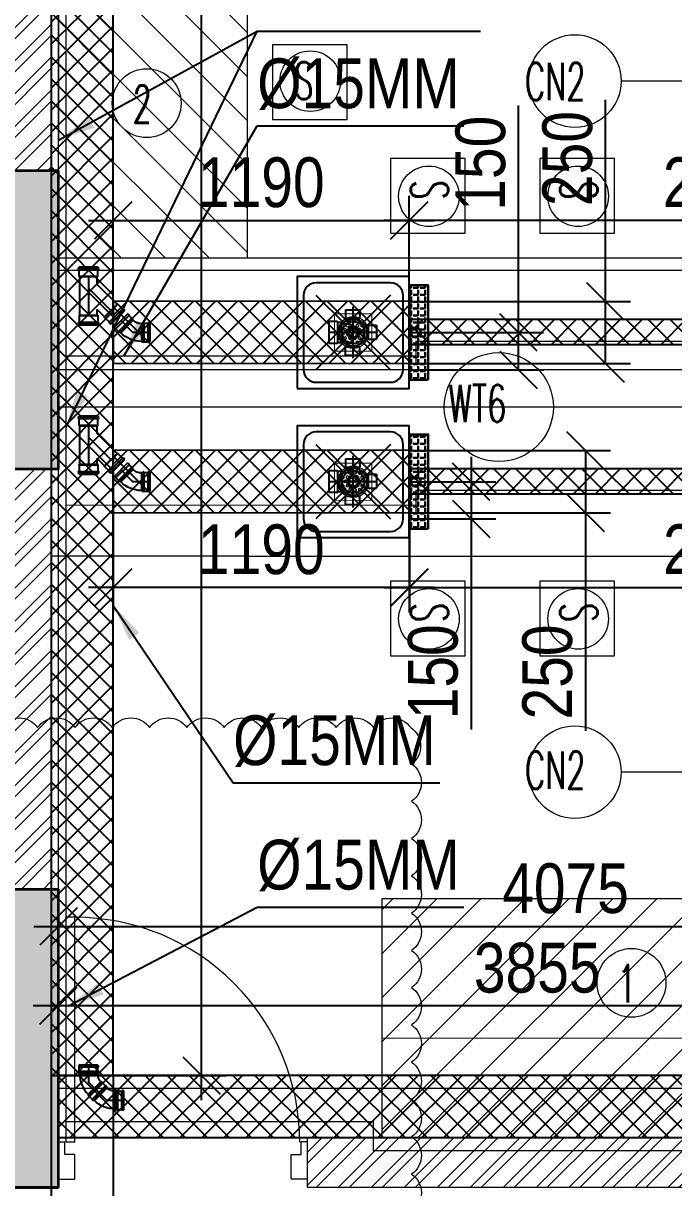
# Model space of a CAD drawing. Header units: inches. Extents: x 5899882 to 5988838, y -468923 to -96891.
# Drawn here: x 5953961 to 5956577, y -281297 to -276613 of the extents above; entities that cross this region are included whole.
import ezdxf

# ---------------------------------------------------------------- set-up
doc = ezdxf.new("R2010")
doc.units = ezdxf.units.IN
doc.header["$MEASUREMENT"] = 0
doc.linetypes.add('1', pattern=[0])
doc.layers.get('Defpoints').update_dxf_attribs({"color": 8})
for name, color, linetype in [('0- SLC ARCH LAYOUT', 7, 'Continuous'), ('0- SLC DIMENSION', 7, 'Continuous'), ('0-SLC RCC 2ND. FLOOR', 7, 'Continuous'), ('0-SLC-40 MM Waste water pipe', 3, 'Continuous'), ('0-SLC-75MM WASTE PIPE', 6, 'Continuous'), ('0-SLC-DOMESTIC LINE', 5, 'DOMESTIC_LINE'), ('0-SLC-Multi nahani trap', 6, 'Continuous'), ('0-SLC-Raised portion', 1, 'Continuous'), ('0-SLC-Toilet fixture', 5, 'Continuous'), ('A-WALL-PATT', 252, 'Continuous')]:
    doc.layers.add(name, color=color, linetype=linetype)
for name, color, linetype, lineweight in [('0-SLC-100 mm Multi nahani trap jali', 253, 'Continuous', 13), ('ARCL-HATCH-B', 8, 'Continuous', 5), ('ARLC-COL', 8, 'Continuous', 30), ('ARLC-DIMF', 8, 'Continuous', 5), ('ARLC-DOOR-W', 8, 'Continuous', 5), ('ARLC-FUR (NOMN)', 8, 'Continuous', 9), ('ARLC-FURN', 8, 'Continuous', 9), ('ARLC-GAS BURNER', 8, 'Continuous', 5), ('ARLC-HATCH-C', 8, 'Continuous', 5), ('ARLC-SINK', 8, 'Continuous', 9), ('ARLC-WALL', 8, 'Continuous', 15)]:
    doc.layers.add(name, color=color, linetype=linetype, lineweight=lineweight)
doc.styles.add('ARAIL', font='arial.ttf')
doc.styles.add('ARIAL', font='tahoma.ttf')
doc.styles.add('RS', font='simplex8.shx', dxfattribs={"width": 0.6, "height": 150})
doc.styles.get("Standard").update_dxf_attribs({"font": 'arial.ttf'})
doc.styles.add('swis cn bt', font='swissc.ttf')
doc.linetypes.add('DOMESTIC_LINE', pattern='A,0.5,-0.2,["DWS",ARIAL,S=0.1,R=0,X=-0.1,Y=-0.05],-0.25', length=0.95)
doc.dimstyles.new('dim-100', dxfattribs={"dimscale": 100, "dimtxt": 1.5, "dimasz": 1.2, "dimexe": 1.5, "dimexo": 1.5, "dimgap": 0.4, "dimtad": 0, "dimdec": 0, "dimdsep": 46, "dimtxsty": 'ARAIL', "dimblk": 'ARCHTICK', "dimcen": 2.5, "dimdle": 1.5, "dimclrd": 1, "dimclre": 252, "dimclrt": 4, "dimadec": 1, "dimazin": 0, "dimtfac": 1, "dimtdec": 0, "dimtmove": 2, "dimatfit": 3, "dimldrblk": 'ARCHTICK', "dimfxl": 1, "dimarcsym": 0})
doc.dimstyles.new('SLC', dxfattribs={"dimtxt": 200, "dimasz": 150, "dimexe": 100, "dimexo": 0, "dimgap": 50, "dimtad": 1, "dimdec": 0, "dimrnd": 5, "dimzin": 1, "dimdsep": 46, "dimtxsty": 'swis cn bt', "dimblk": 'OBLIQUE', "dimcen": 60, "dimdle": 100, "dimclrd": 256, "dimclre": 256, "dimclrt": 256, "dimazin": 0, "dimtfac": 1, "dimtdec": 0, "dimtofl": 0, "dimtmove": 0, "dimatfit": 3, "dimfxl": 0.18, "dimtolj": 1, "dimtzin": 0, "dimarcsym": 0})
pattern_1 = [(45, (-5806111.7, 109613.3), (-66.2912607, 66.2912607), []), (45, (-5806067.505, 109613.3), (-66.2912607, 66.2912607), [])]

# ---------------------------------------------------------------- blocks, each defined once
blk = doc.blocks.new('jjuj')
at = {"layer": 'ARLC-DOOR-W', "ltscale": 0.1}
for p, q in [((5733136.3, -29654.3), (5733136.3, -29679.3)), ((5733286.3, -29654.3), (5733286.3, -29719.3))]:
    blk.add_line(p, q, dxfattribs=at)
blk.add_lwpolyline([(5733286.3, -29719.3), (5733186.3, -29719.3), (5733186.3, -29679.3), (5733136.3, -29679.3)], dxfattribs=at)
blk = doc.blocks.new('A$7E4911111D1962')
at = {"layer": 'ARLC-DOOR-W', "ltscale": 0.5}
for p, q in [((29.8, 149.8), (29.8, 1053.8)), ((64.8, 149.8), (64.8, 1053.8)), ((64.8, 149.8), (29.8, 149.8))]:
    blk.add_line(p, q, dxfattribs=at)
at = {"layer": 'ARLC-DOOR-W', "ltscale": 0.1}
blk.add_line((64.8, 1053.8), (29.8, 1053.8), dxfattribs=at)
at = {"layer": 'ARLC-DOOR-W', "ltscale": 0.5}
blk.add_arc((66, 150.3), 903.4, 359.9697, 90.0733, dxfattribs=at)
at = {"layer": 'ARLC-DOOR-W', "ltscale": 0.5, "xscale": -1, "rotation": 89.99999999999987}
blk.add_blockref('jjuj', (-29654.3, 5733286.3), dxfattribs=at)
at = {"layer": 'ARLC-DOOR-W', "ltscale": 0.5, "rotation": 270.0000004268868}
blk.add_blockref('jjuj', (30654.3, 5733286.3), dxfattribs=at)
blk = doc.blocks.new('SINK1')
at = {"color": 0}
for p, q in [((5972703.3, -133859.2), (5972821.5, -133977.3)), ((5972885.1, -133977.3), (5973003.3, -133859.2)), ((5972703.3, -134159.2), (5972821.5, -134041)), ((5972885.1, -134041), (5973003.3, -134159.2))]:
    blk.add_line(p, q, dxfattribs=at)
blk.add_lwpolyline([(5973078.3, -134234.2), (5973078.3, -133784.2), (5972628.3, -133784.2), (5972628.3, -134234.2)], close=True, dxfattribs=at)
blk.add_lwpolyline([(5973053.3, -134159.2), (5973053.3, -133859.2, 0.414214), (5973003.3, -133809.2), (5972703.3, -133809.2, 0.414214), (5972653.3, -133859.2), (5972653.3, -134159.2, 0.414214), (5972703.3, -134209.2), (5973003.3, -134209.2, 0.414214)], format="xyb", close=True, dxfattribs=at)
for radius in [45, 25]:
    blk.add_circle((5972853.3, -134009.2), radius, dxfattribs=at)
blk = doc.blocks.new('_ArchTick')
at = {"color": 0, "linetype": 'ByBlock', "const_width": 0.15}
blk.add_lwpolyline([(-0.5, -0.5), (0.5, 0.5)], dxfattribs=at)
blk = doc.blocks.new('FD COVER')
at = {"layer": '0-SLC-100 mm Multi nahani trap jali'}
h = blk.add_hatch(color=1, dxfattribs=at)
h.paths.add_polyline_path([(52.4, 0, 1), (-52.4, 0, 1)])
h.paths.add_polyline_path([(-49.7, 0, -1), (49.7, 0, -1)], flags=16)
h = blk.add_hatch(dxfattribs=at)
h.set_pattern_fill('HEX', color=1, scale=45.193777, style=0)
h.set_pattern_definition([(0, (-4759.384, 4380.386), (0, 9.78474), [5.649222, -11.298444]), (120, (-4759.384, 4380.386), (-8.473833, -4.89237), [5.649222, -11.298444]), (60, (-4753.735, 4380.386), (-8.473833, 4.89237), [5.649222, -11.298444])])
h.paths.add_polyline_path([(-49.7, 0, 1), (49.7, 0, 1)])
at = {"layer": '0-SLC-100 mm Multi nahani trap jali', "color": 1, "ltscale": 3}
for p, q in [((-75, 75), (-44.2, 44.2)), ((75, 75), (44.2, 44.2)), ((-44.2, -44.2), (-75, -75)), ((44.2, -44.2), (75, -75))]:
    blk.add_line(p, q, dxfattribs=at)
at = {"layer": '0-SLC-100 mm Multi nahani trap jali', "color": 1, "ltscale": 3, "const_width": 3.75}
blk.add_lwpolyline([(-75, -75), (75, -75), (75, 75), (-75, 75)], close=True, dxfattribs=at)
at = {"layer": '0-SLC-100 mm Multi nahani trap jali', "color": 1, "ltscale": 3}
blk.add_circle((0, 0), 62.5, dxfattribs=at)
blk = doc.blocks.new('A$C52224D05')
at = {"layer": '0-SLC-Multi nahani trap', "linetype": 'Continuous'}
h = blk.add_hatch(color=256, dxfattribs=at)
h.paths.add_polyline_path([(58.1, 0, 1), (-57.9, 0, 1)])
h.paths.add_polyline_path([(-54.9, 0, -1), (55.1, 0, -1)], flags=16)
for p, q in [((0, 103.7), (0, -103.7)), ((-25.9, 91.4), (-25.9, 77.8)), ((31.1, 91.4), (-25.9, 91.4)), ((-25.9, 77.8), (-25.9, 60.2)), ((28.7, 57.9), (-23.6, 57.9)), ((-22.4, 57.9), (-22.4, 50.2)), ((27.6, 57.9), (27.6, 47.6)), ((31.1, 91.4), (31.1, 77.8)), ((31.1, 77.8), (31.1, 60.2)), ((-96.3, 0), (95.2, 0)), ((-78.2, 26.7), (-93.7, 26.7)), ((-93.7, -30.2), (-93.7, 26.7)), ((-62.6, 26.7), (-78.2, 26.7)), ((-60.3, -27.9), (-60.3, 24.4)), ((-60.3, 23.3), (-50.5, 23.3)), ((41.1, 41), (63, 41)), ((63, -41.5), (63, 41.5)), ((65.5, 44), (74, 44)), ((74, 44), (97.8, 44)), ((97.8, -44), (97.8, 44)), ((-78.2, -30.2), (-93.7, -30.2)), ((-62.6, -30.2), (-77.7, -30.2)), ((-60.3, -26.7), (-50.5, -26.7)), ((41.1, -41), (63, -41)), ((65.5, -44), (74, -44)), ((74, -44), (97.8, -44)), ((-25.9, -77.8), (-25.9, -60.2)), ((-25.9, -91.4), (-25.9, -77.8)), ((31.1, -91.4), (-25.9, -91.4)), ((28.7, -57.9), (-23.6, -57.9)), ((-22.4, -57.9), (-22.4, -50.2)), ((27.6, -57.9), (27.6, -47.6)), ((31.1, -77.8), (31.1, -60.2)), ((31.1, -91.4), (31.1, -77.8))]:
    blk.add_line(p, q, dxfattribs=at)
blk.add_circle((0.1, 0), 55, dxfattribs=at)
for centre, radius, start, end in [((-23.6, 60.2), 2.33, 180, 270), ((28.7, 60.2), 2.33, 270, 0), ((-62.6, 24.4), 2.33, 0, 90), ((65.5, 41.5), 2.5, 90, 180), ((-62.6, -27.9), 2.33, 270, 0), ((65.5, -41.5), 2.5, 180, 270), ((-23.6, -60.2), 2.33, 90, 180), ((28.7, -60.2), 2.33, 0, 90)]:
    blk.add_arc(centre, radius, start, end, dxfattribs=at)
blk = doc.blocks.new('A$C23A5667F')
at = {"color": 0}
for p, q in [((-192.7, 122), (-122, 192.7)), ((-190.9, 117.9), (-117.9, 190.9)), ((-119, 189.7), (-122, 192.7)), ((-110.8, 187.4), (-114.3, 190.9)), ((-183.9, 110.8), (-110.8, 183.9)), ((-157.3, 86.6), (-86.6, 157.3)), ((-153.8, 86.6), (-86.6, 153.8)), ((-86.9, 157.6), (-112, 182.7)), ((-86.6, 157), (-86.6, 153.8)), ((-86.6, 153.8), (19.7, 47.5)), ((-189.7, 119), (-192.7, 122)), ((-187.4, 110.8), (-190.9, 114.3)), ((-157.6, 86.9), (-182.7, 112)), ((-157, 86.6), (-153.8, 86.6)), ((-153.8, 86.6), (-114.7, 47.5)), ((-193.3, 50), (-197.5, 50)), ((-197.5, -50), (-197.5, 50)), ((-193.3, -51.7), (-193.3, 51.7)), ((-185.8, 54.2), (-190.8, 54.2)), ((-183.3, -51.7), (-183.3, 51.7)), ((-147.8, 50), (-183.3, 50)), ((-147.5, -50), (-147.5, 50)), ((-147.3, 49.8), (-145, 47.5)), ((-145, -47.5), (-145, 47.5)), ((63.4, 49.8), (61.2, 47.5)), ((61.2, -47.5), (61.2, 47.5)), ((63.7, -50), (63.7, 50)), ((64, 50), (99.5, 50)), ((99.5, -51.7), (99.5, 51.7)), ((102, 54.2), (107, 54.2)), ((109.5, -51.7), (109.5, 51.7)), ((109.5, 50), (113.7, 50)), ((113.7, -50), (113.7, 50)), ((-193.3, -50), (-197.5, -50)), ((-185.8, -54.2), (-190.8, -54.2)), ((-147.8, -50), (-183.3, -50)), ((-147.3, -49.8), (-145, -47.5)), ((63.4, -49.8), (61.2, -47.5)), ((64, -50), (99.5, -50)), ((102, -54.2), (107, -54.2)), ((109.5, -50), (113.7, -50))]:
    blk.add_line(p, q, dxfattribs=at)
at = {"color": 8}
for points in [[(-120.2, 120.2), (0, 0)], [(61.2, 0), (-145, 0)]]:
    blk.add_lwpolyline(points, dxfattribs=at)
at = {"color": 0}
for points in [[(-145, 47.5), (-114.7, 47.5)], [(19.7, 47.5), (61.2, 47.5)], [(61.2, -47.5), (-145, -47.5)]]:
    blk.add_lwpolyline(points, dxfattribs=at)
for centre, radius, start, end in [((-116.1, 189.2), 2.5, 45, 135), ((-112.6, 185.6), 2.5, 315, 45), ((-87.5, 157), 0.833, 0, 45), ((-189.2, 116.1), 2.5, 135, 225), ((-185.6, 112.6), 2.5, 225, 315), ((-157, 87.5), 0.833, 225, 270), ((-190.8, 51.7), 2.5, 90, 180), ((-185.8, 51.7), 2.5, 0, 90), ((-147.8, 49.2), 0.833, 45, 90), ((64, 49.2), 0.833, 90, 135), ((102, 51.7), 2.5, 90, 180), ((107, 51.7), 2.5, 0, 90), ((-190.8, -51.7), 2.5, 180, 270), ((-185.8, -51.7), 2.5, 270, 0), ((-147.8, -49.2), 0.833, 270, 315), ((64, -49.2), 0.833, 225, 270), ((102, -51.7), 2.5, 180, 270), ((107, -51.7), 2.5, 270, 0)]:
    blk.add_arc(centre, radius, start, end, dxfattribs=at)
blk = doc.blocks.new('1248')
at = {"color": 0}
for p, q in [((-21.4, 74.3), (-74.3, 21.4)), ((-15.6, 68.6), (-68.6, 15.6)), ((-57.9, 4.9), (-4.9, 57.9)), ((-1.5, 54.5), (-54.5, 1.5)), ((-52.1, -0.9), (1, 52.1)), ((-52.1, -0.9), (1, 52.1)), ((0.8, 49.3), (-49.3, -0.8)), ((-21.4, 74.3), (-19.5, 75)), ((-19.5, 75), (-15, 70.5)), ((-15.6, 68.6), (-15, 70.5)), ((-4.9, 57.9), (-15.6, 68.6)), ((-4.9, 57.9), (-3, 58.5)), ((-3, 58.5), (-0.9, 56.5)), ((-1.5, 54.5), (-0.9, 56.5)), ((1, 52.1), (-1.5, 54.5)), ((0.8, 49.3), (1, 52.1)), ((-74.3, 21.4), (-75, 19.5)), ((-75, 19.5), (-70.6, 15)), ((-68.6, 15.6), (-70.6, 15)), ((-57.9, 4.9), (-68.6, 15.6)), ((-57.9, 4.9), (-58.5, 3)), ((-58.5, 3), (-56.5, 0.9)), ((-54.5, 1.5), (-56.5, 0.9)), ((-52.1, -0.9), (-54.5, 1.5)), ((34.2, -35.4), (34.3, 35.4)), ((34.3, 35.4), (36.2, 37.5)), ((36.2, 37.5), (39.6, 37.5)), ((36.2, 37.5), (36.2, -37.5)), ((36.2, 37.5), (36.2, -37.5)), ((39.6, 37.5), (40.5, 39.3)), ((39.6, -37.5), (39.6, 37.5)), ((43.5, 39.3), (40.5, 39.3)), ((44.4, 37.5), (43.5, 39.3)), ((44.4, 37.5), (59.5, 37.5)), ((44.4, 37.5), (44.4, -37.5)), ((59.5, 37.5), (60.5, 39.3)), ((59.5, -37.5), (59.5, 37.5)), ((66.8, 39.3), (60.5, 39.3)), ((66.8, 39.3), (67.8, 37.5)), ((67.8, -37.5), (67.8, 37.5)), ((-49.3, -0.8), (-52.1, -0.9)), ((34.2, -35.4), (36.2, -37.5)), ((36.2, -37.5), (39.6, -37.5)), ((39.6, -37.5), (40.5, -39.3)), ((43.5, -39.3), (40.5, -39.3)), ((44.4, -37.5), (43.5, -39.3)), ((44.4, -37.5), (59.5, -37.5)), ((59.5, -37.5), (60.5, -39.3)), ((66.8, -39.3), (60.5, -39.3)), ((67.8, -37.5), (66.8, -39.3))]:
    blk.add_line(p, q, dxfattribs=at)
at = {"color": 8}
blk.add_lwpolyline([(-47.9, 47.9), (0, 0), (67.8, 0)], dxfattribs=at)
at = {"color": 0}
for major_axis, start_param, end_param in [((0, 47.3), 2.356166, 3.141564), ((0, 118.1), 2.356191, 3.14159)]:
    blk.add_ellipse((34.3, 82.7), major_axis=major_axis, ratio=1, start_param=start_param, end_param=end_param, dxfattribs=at)
blk = doc.blocks.new('A$C77C3199A')
at = {"layer": 'ARLC-HATCH-C', "ltscale": 0.1}
for points in [[(8685, -4360), (8685, -3160), (8915, -3160), (8915, -4360)], [(8915, -7250), (8915, -7050), (8915, -6050), (8715, -6050), (8685, -6050), (8685, -7250)]]:
    blk.add_hatch(color=0, dxfattribs=at).paths.add_polyline_path(points)
at = {"layer": 'ARLC-COL', "color": 0}
for points in [[(8915, -3160), (8915, -4360), (8685, -4360), (8685, -3160)], [(8915, -6050), (8915, -7250), (8685, -7250), (8685, -6050)]]:
    blk.add_lwpolyline(points, close=True, dxfattribs=at)
at = {"layer": 'ARLC-WALL', "color": 30, "ltscale": 0.1}
for p, q in [((8915, -1020), (8915, -3160)), ((8915, -4360), (8915, -6050))]:
    blk.add_line(p, q, dxfattribs=at)
at = {"layer": 'ARLC-WALL', "color": 30}
for p, q in [((17400, -3560), (8915, -3560)), ((17400, -3960), (8915, -3960)), ((8915, -6850), (17400, -6850))]:
    blk.add_line(p, q, dxfattribs=at)
blk = doc.blocks.new('_OBLIQUE')
at = {"color": 0, "linetype": 'ByBlock'}
blk.add_line((-0.5, -0.5), (0.5, 0.5), dxfattribs=at)
blk = doc.blocks.new('*D312')
at = {"layer": '0- SLC DIMENSION', "lineweight": -2, "transparency": 16777216}
for p, q in [((5954103.3, -280845), (5954103.3, -280145.5)), ((5958180.2, -280845), (5958180.2, -280145.5)), ((5954003.3, -280245.5), (5958280.2, -280245.5))]:
    blk.add_line(p, q, dxfattribs=at)
at = {"layer": 'Defpoints', "color": 0, "transparency": 16777216}
for p in [(5958180.2, -280245.5), (5954103.3, -280845), (5958180.2, -280845)]:
    blk.add_point(p, dxfattribs=at)
at = {"layer": '0- SLC DIMENSION', "lineweight": -2, "transparency": 16777216, "xscale": 150, "yscale": 150, "zscale": 150, "rotation": 180}
blk.add_blockref('_OBLIQUE', (5954103.3, -280245.5), dxfattribs=at)
at = {"layer": '0- SLC DIMENSION', "lineweight": -2, "transparency": 16777216, "xscale": 150, "yscale": 150, "zscale": 150}
blk.add_blockref('_OBLIQUE', (5958180.2, -280245.5), dxfattribs=at)
at = {"layer": '0- SLC DIMENSION', "transparency": 16777216, "insert": (5956141.7, -280093), "char_height": 200, "attachment_point": 5, "style": 'swis cn bt'}
blk.add_mtext('\\A1;4075', dxfattribs=at)
blk = doc.blocks.new('*D313')
at = {"layer": '0- SLC DIMENSION', "lineweight": -2, "transparency": 16777216}
for p, q in [((5954101.1, -280945), (5954101.1, -280465.5)), ((5957954.5, -280945), (5957954.5, -280465.5)), ((5958054.5, -280565.5), (5954001.1, -280565.5))]:
    blk.add_line(p, q, dxfattribs=at)
at = {"layer": 'Defpoints', "color": 0, "transparency": 16777216}
for p in [(5954101.1, -280565.5), (5954101.1, -280945), (5957954.5, -280945)]:
    blk.add_point(p, dxfattribs=at)
at = {"layer": '0- SLC DIMENSION', "lineweight": -2, "transparency": 16777216, "xscale": 150, "yscale": 150, "zscale": 150, "rotation": 180}
blk.add_blockref('_OBLIQUE', (5954101.1, -280565.5), dxfattribs=at)
at = {"layer": '0- SLC DIMENSION', "lineweight": -2, "transparency": 16777216, "xscale": 150, "yscale": 150, "zscale": 150}
blk.add_blockref('_OBLIQUE', (5957954.5, -280565.5), dxfattribs=at)
at = {"layer": '0- SLC DIMENSION', "transparency": 16777216, "insert": (5956027.8, -280412.8), "char_height": 200, "attachment_point": 5, "style": 'swis cn bt'}
blk.add_mtext('\\A1;3855', dxfattribs=at)
blk = doc.blocks.new('*D316')
at = {"layer": '0- SLC DIMENSION', "lineweight": -2, "transparency": 16777216}
for p, q in [((5955513.3, -278331.5), (5956322, -278331.5)), ((5956222, -278331.5), (5956222, -278681.5)), ((5955513.3, -278581.5), (5956322, -278581.5)), ((5956222, -278581.5), (5956222, -279458.2))]:
    blk.add_line(p, q, dxfattribs=at)
at = {"layer": 'Defpoints', "color": 0, "transparency": 16777216}
for p in [(5955513.3, -278331.5), (5956222, -278331.5), (5955513.3, -278581.5)]:
    blk.add_point(p, dxfattribs=at)
at = {"layer": '0- SLC DIMENSION', "lineweight": -2, "transparency": 16777216, "xscale": 150, "yscale": 150, "zscale": 150}
for p, rotation in [((5956222, -278331.5), 90), ((5956222, -278581.5), 270)]:
    blk.add_blockref('_OBLIQUE', p, dxfattribs=dict(at, rotation=rotation))
at = {"layer": '0- SLC DIMENSION', "transparency": 16777216, "insert": (5956069.2, -279222), "char_height": 200, "attachment_point": 5, "rotation": 90, "style": 'swis cn bt'}
blk.add_mtext('\\A1;250', dxfattribs=at)
blk = doc.blocks.new('*D317')
at = {"layer": '0- SLC DIMENSION', "lineweight": -2, "transparency": 16777216}
for p, q in [((5955513.7, -278504.7), (5955513.7, -278982.3)), ((5958063.7, -278504.7), (5958063.7, -278982.3)), ((5955413.7, -278882.3), (5958163.7, -278882.3))]:
    blk.add_line(p, q, dxfattribs=at)
at = {"layer": 'Defpoints', "color": 0, "transparency": 16777216}
for p in [(5955513.7, -278504.7), (5958063.7, -278504.7), (5958063.7, -278882.3)]:
    blk.add_point(p, dxfattribs=at)
at = {"layer": '0- SLC DIMENSION', "lineweight": -2, "transparency": 16777216, "xscale": 150, "yscale": 150, "zscale": 150, "rotation": 180}
blk.add_blockref('_OBLIQUE', (5955513.7, -278882.3), dxfattribs=at)
at = {"layer": '0- SLC DIMENSION', "lineweight": -2, "transparency": 16777216, "xscale": 150, "yscale": 150, "zscale": 150}
blk.add_blockref('_OBLIQUE', (5958063.7, -278882.3), dxfattribs=at)
at = {"layer": '0- SLC DIMENSION', "transparency": 16777216, "insert": (5956788.7, -278729.6), "char_height": 200, "attachment_point": 5, "style": 'swis cn bt'}
blk.add_mtext('\\A1;2550', dxfattribs=at)
blk = doc.blocks.new('*D318')
at = {"layer": '0- SLC DIMENSION', "lineweight": -2, "transparency": 16777216}
for p, q in [((5954323.3, -278579.8), (5954323.3, -278982.3)), ((5955513.3, -278581.5), (5955513.3, -278982.3)), ((5955613.3, -278882.3), (5954223.3, -278882.3))]:
    blk.add_line(p, q, dxfattribs=at)
at = {"layer": 'Defpoints', "color": 0, "transparency": 16777216}
for p in [(5954323.3, -278579.8), (5955513.3, -278581.5), (5954323.3, -278882.3)]:
    blk.add_point(p, dxfattribs=at)
at = {"layer": '0- SLC DIMENSION', "lineweight": -2, "transparency": 16777216, "xscale": 150, "yscale": 150, "zscale": 150, "rotation": 180}
blk.add_blockref('_OBLIQUE', (5954323.3, -278882.3), dxfattribs=at)
at = {"layer": '0- SLC DIMENSION', "lineweight": -2, "transparency": 16777216, "xscale": 150, "yscale": 150, "zscale": 150}
blk.add_blockref('_OBLIQUE', (5955513.3, -278882.3), dxfattribs=at)
at = {"layer": '0- SLC DIMENSION', "transparency": 16777216, "insert": (5954918.3, -278729.7), "char_height": 200, "attachment_point": 5, "style": 'swis cn bt'}
blk.add_mtext('\\A1;1190', dxfattribs=at)
blk = doc.blocks.new('*D320')
at = {"layer": '0- SLC DIMENSION', "lineweight": -2, "transparency": 16777216}
for p, q in [((5954678.3, -280945), (5954678.3, -267735)), ((5954323.3, -267835), (5954778.3, -267835)), ((5954323.3, -280845), (5954778.3, -280845))]:
    blk.add_line(p, q, dxfattribs=at)
at = {"layer": 'Defpoints', "color": 0, "transparency": 16777216}
for p in [(5954323.3, -267835), (5954678.3, -267835), (5954323.3, -280845)]:
    blk.add_point(p, dxfattribs=at)
at = {"layer": '0- SLC DIMENSION', "lineweight": -2, "transparency": 16777216, "xscale": 150, "yscale": 150, "zscale": 150}
for p, rotation in [((5954678.3, -267835), 90), ((5954678.3, -280845), 270)]:
    blk.add_blockref('_OBLIQUE', p, dxfattribs=dict(at, rotation=rotation))
at = {"layer": '0- SLC DIMENSION', "transparency": 16777216, "insert": (5954525.6, -274340), "char_height": 200, "attachment_point": 5, "rotation": 90, "style": 'swis cn bt'}
blk.add_mtext('\\A1;13010', dxfattribs=at)
blk = doc.blocks.new('*D324')
at = {"layer": '0- SLC DIMENSION', "lineweight": -2, "transparency": 16777216}
for p, q in [((5954073.3, -280845), (5954073.3, -281762.5)), ((5954323.3, -280845), (5954323.3, -281762.5)), ((5954073.3, -281662.5), (5953450.8, -281662.5)), ((5954423.3, -281662.5), (5954073.3, -281662.5))]:
    blk.add_line(p, q, dxfattribs=at)
at = {"layer": 'Defpoints', "color": 0, "transparency": 16777216}
for p in [(5954073.3, -280845), (5954323.3, -280845), (5954073.3, -281662.5)]:
    blk.add_point(p, dxfattribs=at)
at = {"layer": '0- SLC DIMENSION', "lineweight": -2, "transparency": 16777216, "xscale": 150, "yscale": 150, "zscale": 150}
for p, rotation in [((5954073.3, -281662.5), 180.0000006919836), ((5954323.3, -281662.5), 6.919835904284354e-07)]:
    blk.add_blockref('_OBLIQUE', p, dxfattribs=dict(at, rotation=rotation))
at = {"layer": '0- SLC DIMENSION', "transparency": 16777216, "insert": (5953687.1, -281509.7), "char_height": 200, "attachment_point": 5, "rotation": 0, "style": 'swis cn bt'}
blk.add_mtext('\\A1;250', dxfattribs=at)
blk = doc.blocks.new('*D325')
at = {"layer": '0- SLC DIMENSION', "lineweight": -2, "transparency": 16777216}
for p, q in [((5955512.9, -277804.7), (5955512.9, -277306)), ((5958062.9, -277804.7), (5958062.9, -277306)), ((5958162.9, -277406), (5955412.9, -277406))]:
    blk.add_line(p, q, dxfattribs=at)
at = {"layer": 'Defpoints', "color": 0, "transparency": 16777216}
for p in [(5955512.9, -277406), (5955512.9, -277804.7), (5958062.9, -277804.7)]:
    blk.add_point(p, dxfattribs=at)
at = {"layer": '0- SLC DIMENSION', "lineweight": -2, "transparency": 16777216, "xscale": 150, "yscale": 150, "zscale": 150, "rotation": 180}
blk.add_blockref('_OBLIQUE', (5955512.9, -277406), dxfattribs=at)
at = {"layer": '0- SLC DIMENSION', "lineweight": -2, "transparency": 16777216, "xscale": 150, "yscale": 150, "zscale": 150}
blk.add_blockref('_OBLIQUE', (5958062.9, -277406), dxfattribs=at)
at = {"layer": '0- SLC DIMENSION', "transparency": 16777216, "insert": (5956787.9, -277253.2), "char_height": 200, "attachment_point": 5, "style": 'swis cn bt'}
blk.add_mtext('\\A1;2550', dxfattribs=at)
blk = doc.blocks.new('*D327')
at = {"layer": '0- SLC DIMENSION', "lineweight": -2, "transparency": 16777216}
for p, q in [((5954323.3, -277729.7), (5954323.3, -277306)), ((5955513.3, -277731.5), (5955513.3, -277306)), ((5954223.3, -277406), (5955613.3, -277406))]:
    blk.add_line(p, q, dxfattribs=at)
at = {"layer": 'Defpoints', "color": 0, "transparency": 16777216}
for p in [(5955513.3, -277406), (5954323.3, -277729.7), (5955513.3, -277731.5)]:
    blk.add_point(p, dxfattribs=at)
at = {"layer": '0- SLC DIMENSION', "lineweight": -2, "transparency": 16777216, "xscale": 150, "yscale": 150, "zscale": 150, "rotation": 180}
blk.add_blockref('_OBLIQUE', (5954323.3, -277406), dxfattribs=at)
at = {"layer": '0- SLC DIMENSION', "lineweight": -2, "transparency": 16777216, "xscale": 150, "yscale": 150, "zscale": 150}
blk.add_blockref('_OBLIQUE', (5955513.3, -277406), dxfattribs=at)
at = {"layer": '0- SLC DIMENSION', "transparency": 16777216, "insert": (5954918.3, -277253.3), "char_height": 200, "attachment_point": 5, "style": 'swis cn bt'}
blk.add_mtext('\\A1;1190', dxfattribs=at)
blk = doc.blocks.new('*D328')
at = {"layer": '0- SLC DIMENSION', "lineweight": -2, "transparency": 16777216}
for p, q in [((5956302.5, -277731.5), (5956302.5, -276920.3)), ((5956302.5, -277981.5), (5956302.5, -277631.5)), ((5955513.3, -277731.5), (5956402.5, -277731.5)), ((5955513.3, -277981.5), (5956402.5, -277981.5))]:
    blk.add_line(p, q, dxfattribs=at)
at = {"layer": 'Defpoints', "color": 0, "transparency": 16777216}
for p in [(5955513.3, -277731.5), (5955513.3, -277981.5), (5956302.5, -277981.5)]:
    blk.add_point(p, dxfattribs=at)
at = {"layer": '0- SLC DIMENSION', "lineweight": -2, "transparency": 16777216, "xscale": 150, "yscale": 150, "zscale": 150}
for p, rotation in [((5956302.5, -277731.5), 90), ((5956302.5, -277981.5), 270)]:
    blk.add_blockref('_OBLIQUE', p, dxfattribs=dict(at, rotation=rotation))
at = {"layer": '0- SLC DIMENSION', "transparency": 16777216, "insert": (5956149.7, -277156.5), "char_height": 200, "attachment_point": 5, "rotation": 90, "style": 'swis cn bt'}
blk.add_mtext('\\A1;250', dxfattribs=at)
blk = doc.blocks.new('*D565')
at = {"layer": '0- SLC DIMENSION', "lineweight": -2, "transparency": 16777216}
for p, q in [((5955762, -278356.5), (5955762, -278606)), ((5955519.5, -278456.5), (5955862, -278456.5)), ((5955513.7, -278606), (5955862, -278606)), ((5955762, -278606), (5955762, -279453.8))]:
    blk.add_line(p, q, dxfattribs=at)
at = {"layer": 'Defpoints', "color": 0, "transparency": 16777216}
for p in [(5955519.5, -278456.5), (5955513.7, -278606), (5955762, -278606)]:
    blk.add_point(p, dxfattribs=at)
at = {"layer": '0- SLC DIMENSION', "lineweight": -2, "transparency": 16777216, "xscale": 150, "yscale": 150, "zscale": 150}
for p, rotation in [((5955762, -278456.5), 90), ((5955762, -278606), 270)]:
    blk.add_blockref('_OBLIQUE', p, dxfattribs=dict(at, rotation=rotation))
at = {"layer": '0- SLC DIMENSION', "transparency": 16777216, "insert": (5955609.3, -279221.2), "char_height": 200, "attachment_point": 5, "rotation": 90, "style": 'swis cn bt'}
blk.add_mtext('\\A1;150', dxfattribs=at)
blk = doc.blocks.new('*D571')
at = {"layer": '0- SLC DIMENSION', "lineweight": -2, "transparency": 16777216}
for p, q in [((5955953, -277856.5), (5955953, -276942.9)), ((5955953, -278006), (5955953, -277756.5)), ((5955519.6, -277856.5), (5956053, -277856.5)), ((5955513.7, -278006), (5956053, -278006))]:
    blk.add_line(p, q, dxfattribs=at)
at = {"layer": 'Defpoints', "color": 0, "transparency": 16777216}
for p in [(5955519.6, -277856.5), (5955513.7, -278006), (5955953, -278006)]:
    blk.add_point(p, dxfattribs=at)
at = {"layer": '0- SLC DIMENSION', "lineweight": -2, "transparency": 16777216, "xscale": 150, "yscale": 150, "zscale": 150}
for p, rotation in [((5955953, -277856.5), 90), ((5955953, -278006), 270)]:
    blk.add_blockref('_OBLIQUE', p, dxfattribs=dict(at, rotation=rotation))
at = {"layer": '0- SLC DIMENSION', "transparency": 16777216, "insert": (5955800.3, -277175.5), "char_height": 200, "attachment_point": 5, "rotation": 90, "style": 'swis cn bt'}
blk.add_mtext('\\A1;150', dxfattribs=at)
blk = doc.blocks.new('A$C3DAD2E9A')
at = {"layer": 'ARCL-HATCH-B'}
h = blk.add_hatch(dxfattribs=at)
h.set_pattern_fill('ANSI32', color=256, scale=250)
h.set_pattern_definition(pattern_1)
h.paths.add_polyline_path([(8887.2, -1018.5), (8687.2, -1018.5), (8687.2, -3158.5), (8887.2, -3158.5)])
h = blk.add_hatch(dxfattribs=at)
h.set_pattern_fill('ANSI32', color=256, scale=250)
h.set_pattern_definition(pattern_1)
h.paths.add_polyline_path([(8887.2, -4358.5), (8687.2, -4358.5), (8687.2, -6048.5), (8887.2, -6048.5)])
h = blk.add_hatch(dxfattribs=at)
h.set_pattern_fill('ANSI32', color=256, scale=250)
h.set_pattern_definition(pattern_1)
h.paths.add_polyline_path([(13009.7, -7048.5), (9917.2, -7048.5), (9917.2, -7248.5), (13009.7, -7248.5)])
at = {"layer": 'ARLC-DIMF'}
h = blk.add_hatch(dxfattribs=at)
h.set_pattern_fill('ANSI31', color=256, scale=1000, angle=90, style=0)
h.set_pattern_definition([(135, (-5844333.8, 115853.14), (-88.3883476, -88.3883476), [])])
edge = h.paths.add_edge_path()
edge.add_line((9487.2, -1690), (9487.2, -1240))
edge.add_line((9487.2, -1240), (8917.2, -1240))
edge.add_line((8917.2, -1240), (8917.2, -1906.8))
edge.add_line((8917.2, -1906.8), (8967, -1906.8))
edge.add_line((8967, -1906.8), (8967, -2357.2))
edge.add_line((8967, -2357.2), (8917.2, -2357.2))
edge.add_line((8917.2, -2357.2), (8917.2, -3510))
edge.add_line((8917.2, -3510), (9677.2, -3510))
edge.add_line((9677.2, -3510), (9677.2, -2318.2))
edge.add_line((9677.2, -2318.2), (9995.4, -2000))
edge.add_line((9995.4, -2000), (13647.2, -2000))
edge.add_line((13647.2, -2000), (13647.2, -1690))
edge.add_line((13647.2, -1690), (12209.1, -1690))
edge.add_arc((12112.5, -1545.7), 173.6, 236.2166, 303.7834, ccw=False)
edge.add_line((12016, -1690), (10252.9, -1690))
edge.add_line((10252.9, -1690), (10252.9, -1765))
edge.add_line((10252.9, -1765), (9802.9, -1765))
edge.add_line((9802.9, -1765), (9802.9, -1690))
edge.add_line((9802.9, -1690), (9487.2, -1690))
edge = h.paths.add_edge_path(flags=17)
edge.add_arc((12112.5, -1545.7), 173.6, -56.2166, 0, ccw=False)
edge.add_line((12209.1, -1690), (13647.2, -1690))
edge.add_line((13647.2, -1690), (13647.2, -1320))
edge.add_line((13647.2, -1320), (13295, -1320))
edge.add_line((13295, -1320), (13295, -1240))
edge.add_line((13295, -1240), (11772.4, -1240))
edge.add_line((11772.4, -1240), (11772.4, -1320))
edge.add_line((11772.4, -1320), (11222, -1320))
edge.add_line((11222, -1320), (11222, -1240))
edge.add_line((11222, -1240), (9487.2, -1240))
edge.add_line((9487.2, -1240), (9487.2, -1690))
edge.add_line((9487.2, -1690), (9802.9, -1690))
edge.add_line((9802.9, -1690), (9802.9, -1315))
edge.add_line((9802.9, -1315), (10252.9, -1315))
edge.add_line((10252.9, -1315), (10252.9, -1690))
edge.add_line((10252.9, -1690), (12016, -1690))
edge.add_arc((12112.5, -1545.7), 173.6, 180, 236.2166, ccw=False)
edge.add_arc((12112.5, -1545.7), 173.6, -0.0001, 180.0001, ccw=False)
edge = h.paths.add_edge_path(flags=16)
edge.add_line((9162.5, -2964), (9432, -2964))
edge.add_line((9432, -2964), (9162.5, -2964))
edge.add_line((9103.7, -2994), (9490.7, -2994))
edge.add_line((9490.7, -2994), (9103.7, -2994))
edge = h.paths.add_edge_path(flags=16)
edge.add_line((9162.5, -2964), (9432, -2964))
edge.add_line((9432, -2964), (9162.5, -2964))
edge.add_line((9103.7, -2994), (9490.7, -2994))
edge.add_line((9490.7, -2994), (9103.7, -2994))
at = {"layer": 'ARLC-HATCH-C', "ltscale": 0.1}
for points in [[(8687.2, -4358.5), (8687.2, -3158.5), (8917.2, -3158.5), (8917.2, -4358.5)], [(8917.2, -7248.5), (8917.2, -7048.5), (8917.2, -6048.5), (8717.2, -6048.5), (8687.2, -6048.5), (8687.2, -7248.5)]]:
    blk.add_hatch(color=256, dxfattribs=at).paths.add_polyline_path(points)
at = {"layer": 'ARLC-HATCH-C'}
h = blk.add_hatch(dxfattribs=at)
h.set_pattern_fill('ANSI31', color=256, scale=1000, style=0)
h.set_pattern_definition([(45, (127160.35, 5847162.51), (-88.3883476, 88.3883476), [])])
h.paths.add_polyline_path([(12217.2, -7048.5), (12217.2, -6088.5), (10217.2, -6088.5), (10217.2, -7048.5)])
at = {"layer": 'ARLC-COL'}
for points in [[(8917.2, -3158.5), (8917.2, -4358.5), (8687.2, -4358.5), (8687.2, -3158.5)], [(8917.2, -6048.5), (8917.2, -7248.5), (8687.2, -7248.5), (8687.2, -6048.5)]]:
    blk.add_lwpolyline(points, close=True, dxfattribs=at)
at = {"layer": 'ARLC-DIMF'}
blk.add_lwpolyline([(8683, -5399, -0.520567), (8833, -5399, -0.520567), (8983, -5399, -0.520567), (9133, -5399, -0.520567), (9283, -5399, -0.520567), (9433, -5399, -0.520567), (9583, -5399, -0.520567), (9733, -5399, -0.520567), (9883, -5399, -0.520567), (10033, -5399, -0.520567), (10183, -5399, -0.520567), (10333, -5399, -0.520567), (10336.8, -5545.3, -0.520567), (10336.8, -5695.3, -0.520567), (10336.8, -5845.3, -0.520567), (10336.8, -5995.3, -0.520567), (10336.8, -6145.3, -0.520567), (10336.8, -6295.3, -0.520567), (10336.8, -6445.3, -0.520567), (10336.8, -6595.3, -0.520567), (10336.8, -6745.3, -0.520567), (10336.8, -6895.3, -0.520567), (10336.8, -7045.3, -0.520567), (10336.8, -7195.3, -0.520567), (10336.8, -7345.3, -0.520567)], format="xyb", dxfattribs=at)
at = {"layer": 'ARLC-FUR (NOMN)'}
for centre, radius in [((10992.8, -2798.4), 186.4), ((9929.1, -2799), 121.8), ((9271.5, -2887.4), 138.5), ((10406.3, -3261.9), 121.8), ((11006.3, -3261.9), 121.8), ((10687.3, -4110), 219.2), ((10406.3, -4961.9), 121.8), ((11006.3, -4961.9), 121.8), ((10992.8, -5578.3), 186.4), ((11220.7, -6426.1), 138.5)]:
    blk.add_circle(centre, radius, dxfattribs=at)
at = {"layer": 'ARLC-FURN'}
for p in [(8887.2, -3590), (8887.2, -4790)]:
    blk.add_line(p, (8887.2, -4190), dxfattribs=at)
for points in [[(9777.2, -2953.1), (10077.2, -2953.1), (10077.2, -2653.1), (9777.2, -2653.1)], [(10252.2, -3110), (10252.2, -3410), (10552.2, -3410), (10552.2, -3110)], [(10852.2, -3110), (10852.2, -3410), (11152.2, -3410), (11152.2, -3110)], [(10252.2, -4810), (10252.2, -5110), (10552.2, -5110), (10552.2, -4810)], [(10852.2, -4810), (10852.2, -5110), (11152.2, -5110), (11152.2, -4810)]]:
    blk.add_lwpolyline(points, close=True, dxfattribs=at)
for points in [[(9677.2, -3510), (16102.2, -3510), (16102.2, -4110), (8917.2, -4110)], [(9677.2, -4710), (16102.2, -4710), (16102.2, -4110), (11032.6, -4110)], [(9677.2, -4710), (8887.2, -4710)]]:
    blk.add_lwpolyline(points, dxfattribs=at)
at = {"layer": 'ARLC-FURN', "ltscale": 0.002}
blk.add_lwpolyline([(15537.3, -6650), (10217.2, -6648.5)], dxfattribs=at)
at = {"layer": 'ARLC-GAS BURNER'}
for p, q in [((9677.2, -3510), (9677.2, -2318.2)), ((8917.2, -3510), (9677.2, -3510))]:
    blk.add_line(p, q, dxfattribs=at)
blk.add_lwpolyline([(8917.2, -1018.5), (8917.2, -3036.1)], dxfattribs=at)
blk.add_lwpolyline([(12217.2, -6088.5), (10217.2, -6088.5), (10217.2, -7048.5), (12217.2, -7048.5)], close=True, dxfattribs=at)
at = {"layer": 'ARLC-WALL', "ltscale": 0.1}
for p, q in [((8887.2, -1018.5), (8887.2, -3158.5)), ((8887.2, -4358.5), (8887.2, -6048.5)), ((9917.2, -7048.5), (13009.7, -7048.5)), ((9917.2, -7048.5), (9917.2, -7248.5)), ((9917.2, -7248.5), (13009.7, -7248.5))]:
    blk.add_line(p, q, dxfattribs=at)
at = {"layer": 'ARLC-HATCH-C'}
blk.add_blockref('A$7E4911111D1962', (8917.2, -7216), dxfattribs=at)
at = {"layer": 'ARLC-SINK', "rotation": 180}
blk.add_blockref('SINK1', (5982955.5, -137819.2), dxfattribs=at)
at = {"layer": 'ARLC-SINK', "xscale": -1}
blk.add_blockref('SINK1', (5982955.5, 129599.2), dxfattribs=at)
at = {"layer": 'ARLC-FUR (NOMN)', "style": 'RS', "width": 0.6}
for s, p in [('S ', (9864.9, -2871.9)), ('CN2', (10792.8, -2875.7)), ('2', (9214.7, -2965.9)), ('WT6', (10485.9, -4170.5)), ('CN2', (10792.8, -5645.7)), ('1', (11163.9, -6504.5))]:
    blk.add_text(s, height=150, dxfattribs=at).set_placement(p)
for p in [(10333.5, -3197.7), (10933.5, -3197.7), (10333.5, -4897.7), (10933.5, -4897.7)]:
    blk.add_text('S ', height=150, rotation=270, dxfattribs=at).set_placement(p)
at = {"layer": 'ARLC-DIMF'}
for points in [[(12260.2, -1644.6), (11664, -2798.4), (11179.2, -2798.4)], [(12129.8, -6644.9), (11664, -5578.3), (11179.2, -5578.3)]]:
    blk.add_leader(points, dimstyle='dim-100', override={"dimasz": 2.5, "dimdle": 0.05, "dimclrd": 256, "dimlwd": 0, "dimlwe": 0}, dxfattribs=at)

msp = doc.modelspace()

# ---------------------------------------------------------------- block references
at = {"layer": '0- SLC ARCH LAYOUT'}
msp.add_blockref('A$C3DAD2E9A', (5945186.1, -274046.5), dxfattribs=at)

# ---------------------------------------------------------------- next in the draw order: hatches: boundary and pattern name
at = {"layer": '0-SLC-Raised portion'}
h = msp.add_hatch(dxfattribs=at)
h.set_pattern_fill('ANSI37', color=4, scale=500, angle=270)
h.set_pattern_definition([(315, (8728292.95, 325202.56), (44.1941738, 44.1941738), []), (45, (8728292.95, 325202.56), (-44.1941738, 44.1941738), [])])
h.paths.add_polyline_path([(5954073.3, -280845), (5954323.3, -280845), (5954323.3, -267835), (5954073.3, -267835)])
h = msp.add_hatch(dxfattribs=at)
h.set_pattern_fill('ANSI37', color=4, scale=500, angle=180)
h.set_pattern_definition([(225, (6561965.884, -3051529.466), (44.1941738, -44.1941738), []), (315, (6561965.884, -3051529.466), (44.1941738, 44.1941738), [])])
h.paths.add_polyline_path([(5954323.3, -277729.7), (5954323.3, -277979.8), (5955513.3, -277981.5), (5955513.3, -277731.5)])
h = msp.add_hatch(dxfattribs=at)
h.set_pattern_fill('ANSI37', color=4, scale=500, angle=180.1925)
h.set_pattern_definition([(225.1924968, (6575435.204, -3049399.19), (44.3424034, -44.0454454), []), (315.1924968, (6575435.204, -3049399.19), (44.0454454, 44.3424034), [])])
h.paths.add_polyline_path([(5955512.9, -277804.7), (5955513.7, -277904.7), (5958063.7, -277904.7), (5958062.9, -277804.7)])
h = msp.add_hatch(dxfattribs=at)
h.set_pattern_fill('ANSI37', color=4, scale=500, angle=180)
h.set_pattern_definition([(225, (6561965.884, -3052129.466), (44.1941738, -44.1941738), []), (315, (6561965.884, -3052129.466), (44.1941738, 44.1941738), [])])
h.paths.add_polyline_path([(5954323.3, -278329.7), (5954323.3, -278579.8), (5955513.3, -278581.5), (5955513.3, -278331.5)])
h = msp.add_hatch(dxfattribs=at)
h.set_pattern_fill('ANSI37', color=4, scale=500, angle=180.1925)
h.set_pattern_definition([(225.1924968, (6575435.204, -3049999.19), (44.3424034, -44.0454454), []), (315.1924968, (6575435.204, -3049999.19), (44.0454454, 44.3424034), [])])
h.paths.add_polyline_path([(5955512.9, -278404.7), (5955513.7, -278504.7), (5958063.7, -278504.7), (5958062.9, -278404.7)])
h = msp.add_hatch(dxfattribs=at)
h.set_pattern_fill('ANSI37', color=4, scale=500, angle=180)
h.set_pattern_definition([(225, (6560150.88, -3055064.694), (44.1941738, -44.1941738), []), (315, (6560150.88, -3055064.694), (44.1941738, 44.1941738), [])])
h.paths.add_polyline_path([(5954103.3, -280845), (5954103.3, -281095), (5958180.2, -281095), (5958180.2, -280845)])
at = {"layer": 'A-WALL-PATT', "lineweight": 30}
h = msp.add_hatch(dxfattribs=at)
h.set_pattern_fill('ANGLE', color=8, scale=4, angle=-270)
h.set_pattern_definition([(90, (5947670.023, -309863.436), (-27.94, 2e-14), [20.32, -7.62]), (180, (5947670.023, -309863.436), (-2e-14, -27.94), [20.32, -7.62])])
h.paths.add_polyline_path([(5955589.9, -278046.5), (5955589.9, -277666.5), (5955513.3, -277666.5), (5955513.3, -278046.5)])
h = msp.add_hatch(dxfattribs=at)
h.set_pattern_fill('ANGLE', color=8, scale=4, angle=-270)
h.set_pattern_definition([(90, (5947670.023, -310463.436), (-27.94, 2e-14), [20.32, -7.62]), (180, (5947670.023, -310463.436), (-2e-14, -27.94), [20.32, -7.62])])
h.paths.add_polyline_path([(5955589.9, -278646.5), (5955589.9, -278266.5), (5955513.3, -278266.5), (5955513.3, -278646.5)])

# ---------------------------------------------------------------- next in the draw order: linework, layer by layer
at = {"layer": '0-SLC-40 MM Waste water pipe', "lineweight": 30}
for centre in [(5955288.3, -277856.5), (5955539.5, -277856.5), (5955539.5, -277856.5), (5955288.3, -278456.5), (5955539.5, -278456.5), (5955539.5, -278456.5)]:
    msp.add_circle(centre, 20, dxfattribs=at)
at = {"layer": '0-SLC-DOMESTIC LINE', "color": 5, "linetype": '1', "const_width": 5}
for points in [[(5957856.8, -280945), (5957856.8, -281147.5), (5955368.5, -281147.5), (5955368.5, -281030.5), (5954133.1, -281030.5), (5954133.1, -267890), (5954538.3, -267890), (5954538.3, -267372.3)], [(5958063.3, -278010.5), (5958008.5, -278010.5), (5958008.5, -277891.5), (5955540, -277891.5), (5955540, -277951), (5954133.1, -277951)], [(5955540, -277951), (5955540, -277981.5), (5955513.3, -277981.5)], [(5958063.3, -278608.5), (5958008.5, -278608.5), (5958008.5, -278491.5), (5955540, -278491.5), (5955540, -278551), (5954133.1, -278551)], [(5955540, -278551), (5955540, -278581.5), (5955513.3, -278581.5)]]:
    msp.add_lwpolyline(points, dxfattribs=at)
at = {"layer": '0-SLC-Raised portion', "color": 4}
for points in [[(5954073.3, -280845), (5954323.3, -280845), (5954323.3, -267835), (5954073.3, -267835)], [(5954323.3, -277729.7), (5954323.3, -277979.8), (5955513.3, -277981.5), (5955513.3, -277731.5)], [(5955512.9, -277804.7), (5955513.7, -277904.7), (5958063.7, -277904.7), (5958062.9, -277804.7)], [(5954323.3, -278329.7), (5954323.3, -278579.8), (5955513.3, -278581.5), (5955513.3, -278331.5)], [(5955512.9, -278404.7), (5955513.7, -278504.7), (5958063.7, -278504.7), (5958062.9, -278404.7)], [(5954103.3, -280845), (5954103.3, -281095), (5958180.2, -281095), (5958180.2, -280845)]]:
    msp.add_lwpolyline(points, close=True, dxfattribs=at)
at = {"layer": 'A-WALL-PATT', "color": 8, "lineweight": 30}
for points in [[(5955589.9, -278046.5), (5955589.9, -277666.5), (5955513.3, -277666.5), (5955513.3, -278046.5)], [(5955589.9, -278646.5), (5955589.9, -278266.5), (5955513.3, -278266.5), (5955513.3, -278646.5)]]:
    msp.add_lwpolyline(points, close=True, dxfattribs=at)

# ---------------------------------------------------------------- next in the draw order: block references
at = {"layer": '0-SLC RCC 2ND. FLOOR'}
msp.add_blockref('A$C77C3199A', (5945186.1, -274046.5), dxfattribs=at)
at = {"layer": '0-SLC-100 mm Multi nahani trap jali', "lineweight": -3, "xscale": -1, "rotation": 90}
for p in [(5955288.2, -277856.5), (5955288.2, -278456.5)]:
    msp.add_blockref('FD COVER', p, dxfattribs=at)
at = {"layer": '0-SLC-75MM WASTE PIPE'}
for name, p, xscale, yscale, zscale, rotation in [('A$C23A5667F', (5954223.3, -277677.5), -0.75, 0.75, 0.75, 270.0005498867572), ('1248', (5954402.4, -277856.6), -1.000059464691146, 1.000059464691146, 1.000059464691146, 314.9975434898811), ('A$C23A5667F', (5954223.3, -278277.5), -0.75, 0.75, 0.75, 270.0005498867572), ('1248', (5954402.4, -278456.6), -1.000059464691146, 1.000059464691146, 1.000059464691146, 314.9975434898811), ('1248', (5954223.3, -280871.6), 1.000059464691145, 1.000059464691145, 1.000059464691145, 315.0023864700054), ('1248', (5954296.8, -280945.1), -1.000059464691146, 1.000059464691146, 1.000059464691146, 314.9975434900845)]:
    msp.add_blockref(name, p, dxfattribs=dict(at, xscale=xscale, yscale=yscale, zscale=zscale, rotation=rotation))
at = {"layer": '0-SLC-Multi nahani trap', "linetype": 'Continuous', "extrusion": (0, 0, -1), "xscale": -1, "zscale": -1, "rotation": 180}
for p in [(-5955288.3, -277856.5), (-5955288.3, -278456.5)]:
    msp.add_blockref('A$C52224D05', p, dxfattribs=at)
at = {"layer": '0-SLC-Toilet fixture', "color": 140, "rotation": 270}
for p in [(6089297.4, 5694996.8), (6089297.4, 5694396.8)]:
    msp.add_blockref('SINK1', p, dxfattribs=at)

# ---------------------------------------------------------------- next in the draw order: texts
at = {"layer": '0-SLC-DOMESTIC LINE', "linetype": '1', "char_height": 200, "width": 687.595, "attachment_point": 1}
for insert in [(5954901.9, -276754), (5954805.1, -279396.5), (5954901.9, -279897)]:
    msp.add_mtext('{\\fSwis721 Cn BT|b0|i0|c0|p34;%%C15MM}', dxfattribs=dict(at, insert=insert))

# ---------------------------------------------------------------- next in the draw order: dimensions: what is measured, and where the dimension line sits
at = {"layer": '0- SLC DIMENSION', "color": 1}
dim = msp.add_linear_dim(base=(5954678.3, -267835), p1=(5954323.3, -280845), p2=(5954323.3, -267835), angle=90, dimstyle='SLC', dxfattribs=at)
dim.commit()
dim.dimension.update_dxf_attribs({"geometry": '*D320', "text_midpoint": (5954525.6, -274340)})
for base, p1, p2, angle, picture, middle, dimtype in [((5956302.5, -277981.5), (5955513.3, -277731.5), (5955513.3, -277981.5), 270, '*D328', (5956302.5, -277156.5), 161), ((5955953.0001, -278006), (5955519.5515, -277856.5075), (5955513.7327, -278006), 90, '*D571', (5955953.0001, -277175.5162), 160), ((5956222, -278331.5), (5955513.3, -278581.5), (5955513.3, -278331.5), 90, '*D316', (5956222, -279222), 161), ((5955762, -278606), (5955519.5346, -278456.5075), (5955513.7158, -278606), 90, '*D565', (5955762, -279221.1948), 160)]:
    dim = msp.add_linear_dim(base=base, p1=p1, p2=p2, angle=angle, dimstyle='SLC', dxfattribs=at)
    dim.commit()
    dim.dimension.update_dxf_attribs({"geometry": picture, "text_midpoint": middle, "dimtype": dimtype})
for base, p1, p2, picture, middle in [((5955513.3, -277406), (5954323.3, -277729.7), (5955513.3, -277731.5), '*D327', (5954918.3, -277253.3)), ((5955512.9, -277406), (5958062.9, -277804.7), (5955512.9, -277804.7), '*D325', (5956787.9, -277253.2)), ((5954323.3, -278882.3), (5955513.3, -278581.5), (5954323.3, -278579.8), '*D318', (5954918.3, -278729.7))]:
    dim = msp.add_linear_dim(base=base, p1=p1, p2=p2, dimstyle='SLC', dxfattribs=at)
    dim.commit()
    dim.dimension.update_dxf_attribs({"geometry": picture, "text_midpoint": middle})
for p1, p2, distance, picture, middle in [((5955513.7, -278504.7), (5958063.7, -278504.7), -377.6, '*D317', (5956788.7, -278729.6)), ((5954103.3, -280845), (5958180.2, -280845), 599.5, '*D312', (5956141.7, -280093)), ((5957954.5, -280945), (5954101.1, -280945), -379.5, '*D313', (5956027.8, -280412.8)), ((5954323.3, -280845), (5954073.3, -280845), 817.5, '*D324', (5953687.1, -281509.7))]:
    dim = msp.add_aligned_dim(p1=p1, p2=p2, distance=distance, dimstyle='SLC', dxfattribs=at)
    dim.commit()
    dim.dimension.update_dxf_attribs({"geometry": picture, "text_midpoint": middle})

# ---------------------------------------------------------------- next in the draw order: leaders
at = {"layer": '0-SLC-DOMESTIC LINE', "linetype": '1'}
for points in [[(5954103.3, -277082.6), (5954901.9, -276644.5), (5955733.1, -276644.5)], [(5954133.1, -278237.5), (5954901.9, -276644.5), (5955799.6, -276644.5)], [(5954365.5, -277951), (5954901.9, -277025.5), (5955733.1, -277025.5)], [(5954323.3, -278954.1), (5954805.1, -279668), (5955636.3, -279668)], [(5954140.1, -280566.8), (5954901.9, -280168.5), (5955733.1, -280168.5)]]:
    msp.add_leader(points, dimstyle='SLC', override={"dimgap": 50, "dimtad": 0, "dimfxlon": 1}, dxfattribs=at)

doc.saveas('drawing.dxf')
